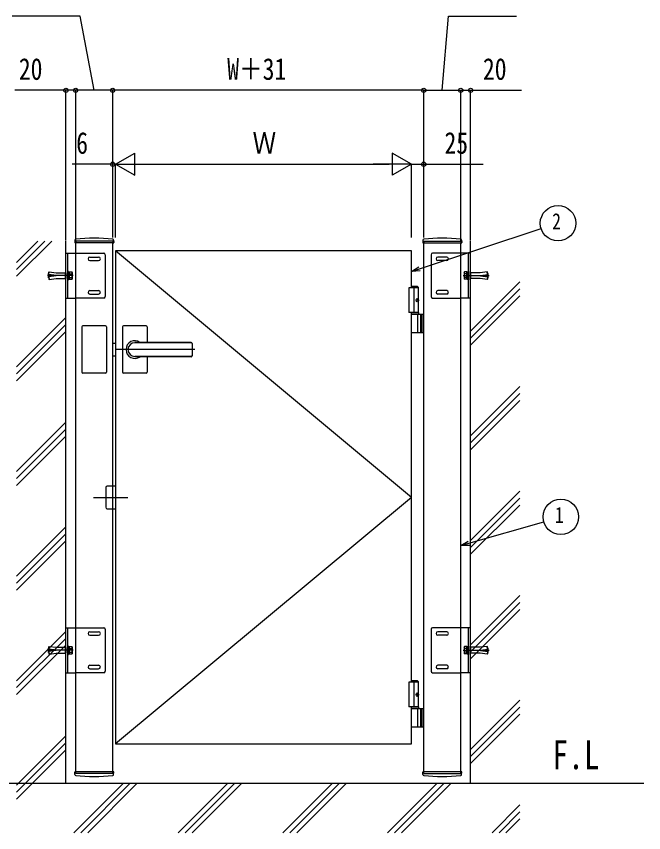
# Model space of a CAD drawing. Units: millimetres, scale not verified. Extents: x -4205 to 4205, y -2970 to 2970.
# Drawn here: x -1205 to 67, y -181 to 1475 of the extents above; entities that cross this region are included whole.
import ezdxf
from ezdxf.enums import TextEntityAlignment as Align

# ---------------------------------------------------------------- set-up
doc = ezdxf.new("R2010")
doc.units = ezdxf.units.MM
doc.header["$LTSCALE"] = 20
for name, color, linetype in [('0-2_USER1', 3, 'Continuous'), ('0-3_YKK_A1', 4, 'Continuous'), ('0-4_YKK_D', 6, 'Continuous')]:
    doc.layers.add(name, color=color, linetype=linetype)
doc.styles.add('ＭＳ ゴシック', font='')
doc.styles.get('ＭＳ ゴシック').set_extended_font_data('MS Gothic')

msp = doc.modelspace()

# ---------------------------------------------------------------- linework, layer by layer
at = {"layer": '0-3_YKK_A1'}
for p, q in [((-1204.98, 975.87), (-1161.85, 1019)), ((-1204.98, 961.73), (-1147.71, 1019)), ((-1204.98, 947.58), (-1133.56, 1019)), ((-1104.98, -81), (-1104.98, 1019)), ((-1086.82, 1020.9), (-1087.08, 1016.03)), ((-1008.38, 1015.5), (-1086.58, 1015.5)), ((-1084.98, -61), (-1084.98, 1015.5)), ((-1009.98, 1019), (-1009.98, 1015.5)), ((-1009.98, -61), (-1009.98, 1015.5)), ((-1008.14, 1020.9), (-1007.88, 1016.03)), ((-380.82, 1020.9), (-381.08, 1016.03)), ((-380.58, 1015.5), (-302.38, 1015.5)), ((-378.98, 1019), (-378.98, 1015.5)), ((-378.98, -61), (-378.98, 1015.5)), ((-303.98, -61), (-303.98, 1015.5)), ((-302.14, 1020.9), (-301.88, 1016.03)), ((-283.98, -81), (-283.98, 1019)), ((-1104.98, 903.5), (-1104.98, 994.5)), ((-1104.98, 994.5), (-1084.98, 994.5)), ((-1100.98, 903.5), (-1100.98, 994.5)), ((-1084.98, 994.5), (-1027.98, 994.5)), ((-1003.98, 999), (-1003.98, -1)), ((-403.98, 999), (-1003.98, 999)), ((-403.98, 499), (-1003.98, 999)), ((-403.98, 924), (-403.98, 999)), ((-303.98, 994.5), (-360.98, 994.5)), ((-283.98, 994.5), (-303.98, 994.5)), ((-287.98, 903.5), (-287.98, 994.5)), ((-283.98, 903.5), (-283.98, 994.5)), ((-1056.48, 986.5), (-1038.48, 986.5)), ((-1056.48, 979.5), (-1038.48, 979.5)), ((-1024.98, 991.5), (-1024.98, 906.5)), ((-363.98, 991.5), (-363.98, 906.5)), ((-332.48, 986.5), (-350.48, 986.5)), ((-332.48, 979.5), (-350.48, 979.5)), ((-1089.88, 949), (-1142.29, 949)), ((-1140.48, 953), (-1139.98, 953.5)), ((-1140.48, 945), (-1140.48, 953)), ((-1139.98, 944.5), (-1140.48, 945)), ((-1139.98, 944.5), (-1139.98, 953.5)), ((-1139.98, 953.5), (-1139.61, 953.46)), ((-1139.98, 944.5), (-1139.61, 944.54)), ((-1139.87, 951.31), (-1139.27, 956.25)), ((-1124.98, 949.5), (-1139.87, 951.31)), ((-1124.98, 948.5), (-1139.87, 946.69)), ((-1139.87, 946.69), (-1139.27, 941.75)), ((-1139.37, 951.25), (-1138.71, 956.69)), ((-1139.37, 946.75), (-1138.71, 941.31)), ((-1139.27, 956.25), (-1138.71, 956.69)), ((-1138.71, 956.71), (-1124.65, 955)), ((-1124.98, 949.5), (-1124.98, 948.5)), ((-1124.65, 955), (-1105.48, 955)), ((-1105.48, 943), (-1105.48, 955)), ((-1104.98, 954.5), (-1105.48, 955)), ((-1104.98, 954.5), (-1104.98, 943.5)), ((-1097.38, 956.25), (-1099.38, 956.25)), ((-1097.38, 952.75), (-1092.46, 952.75)), ((-1097.38, 945.25), (-1092.46, 945.25)), ((-1091.88, 955.5), (-1092.46, 956.51)), ((-1091.88, 955.5), (-1091.88, 942.5)), ((-299.08, 949), (-246.67, 949)), ((-297.08, 955.5), (-296.5, 956.51)), ((-297.08, 955.5), (-297.08, 942.5)), ((-291.58, 952.75), (-296.5, 952.75)), ((-291.58, 945.25), (-296.5, 945.25)), ((-291.58, 956.25), (-289.58, 956.25)), ((-283.98, 954.5), (-283.48, 955)), ((-283.98, 954.5), (-283.98, 943.5)), ((-264.31, 955), (-283.48, 955)), ((-283.48, 943), (-283.48, 955)), ((-250.25, 956.71), (-264.31, 955)), ((-263.98, 949.5), (-249.09, 951.31)), ((-263.98, 949.5), (-263.98, 948.5)), ((-263.98, 948.5), (-249.09, 946.69)), ((-249.69, 956.25), (-250.25, 956.69)), ((-249.59, 951.25), (-250.25, 956.69)), ((-249.59, 946.75), (-250.25, 941.31)), ((-249.09, 951.31), (-249.69, 956.25)), ((-249.09, 946.69), (-249.69, 941.75)), ((-248.98, 953.5), (-249.35, 953.46)), ((-248.98, 944.5), (-249.35, 944.54)), ((-248.48, 953), (-248.98, 953.5)), ((-248.98, 944.5), (-248.98, 953.5)), ((-248.98, 944.5), (-248.48, 945)), ((-248.48, 945), (-248.48, 953)), ((-1139.27, 941.75), (-1138.71, 941.31)), ((-1104.98, 943.5), (-1105.48, 943)), ((-1097.38, 941.49), (-1092.46, 941.49)), ((-1091.88, 942.5), (-1092.46, 941.49)), ((-297.08, 942.5), (-296.5, 941.49)), ((-291.58, 941.49), (-296.5, 941.49)), ((-283.98, 943.5), (-283.48, 943)), ((-283.98, 836.21), (-183.98, 936.21)), ((-249.69, 941.75), (-250.25, 941.31)), ((-1056.48, 918.5), (-1038.48, 918.5)), ((-1056.48, 911.5), (-1038.48, 911.5)), ((-391.48, 927), (-403.98, 927)), ((-389.48, 925), (-403.98, 925)), ((-398.98, 924), (-398.98, 874)), ((-391.48, 927), (-389.48, 925)), ((-389.48, 874), (-389.48, 925)), ((-332.48, 918.5), (-350.48, 918.5)), ((-332.48, 911.5), (-350.48, 911.5)), ((-283.98, 822.07), (-183.98, 922.07)), ((-1104.98, 903.5), (-1084.98, 903.5)), ((-1027.98, 903.5), (-1084.98, 903.5)), ((-391.79, 899.42), (-391.2, 899.42)), ((-391.79, 898.58), (-391.2, 898.58)), ((-390.78, 901.1), (-390.18, 901.1)), ((-390.78, 896.9), (-390.18, 896.9)), ((-360.98, 903.5), (-303.98, 903.5)), ((-283.98, 903.5), (-303.98, 903.5)), ((-283.98, 807.92), (-183.98, 907.92)), ((-1204.98, 763.74), (-1104.98, 863.74)), ((-389.48, 874), (-408.98, 874)), ((-403.98, 124), (-403.98, 874)), ((-389.48, 874), (-403.98, 874)), ((-389.48, 871), (-403.98, 871)), ((-403.98, 871), (-378.98, 871)), ((-391.17, 834.5), (-391.17, 869.5)), ((-389.48, 874), (-389.48, 871)), ((-385.48, 871), (-385.48, 833)), ((-382.98, 871), (-382.98, 833)), ((-1204.98, 749.59), (-1104.98, 849.59)), ((-1072.48, 845), (-1072.48, 753)), ((-1024.48, 847), (-1070.48, 847)), ((-1022.48, 845), (-1022.48, 753)), ((-989.98, 845), (-989.98, 799)), ((-941.98, 847), (-987.98, 847)), ((-939.98, 845), (-939.98, 813.5)), ((-1204.98, 735.45), (-1104.98, 835.45)), ((-378.98, 833), (-403.98, 833)), ((-1009.98, 812), (-1003.98, 812)), ((-850.98, 813.5), (-964.98, 813.5)), ((-850.98, 813), (-964.98, 813)), ((-848.98, 811.5), (-848.98, 786.5)), ((-843.72, 799), (-1003.98, 799)), ((-989.98, 799), (-989.98, 753)), ((-1009.98, 786), (-1003.98, 786)), ((-850.98, 785), (-964.98, 785)), ((-850.98, 784.5), (-964.98, 784.5)), ((-939.98, 784.5), (-939.98, 753)), ((-1024.48, 751), (-1070.48, 751)), ((-941.98, 751), (-987.98, 751)), ((-283.98, 624.08), (-183.98, 724.08)), ((-283.98, 609.93), (-183.98, 709.93)), ((-283.98, 595.79), (-183.98, 695.79)), ((-1204.98, 551.6), (-1104.98, 651.6)), ((-1204.98, 537.46), (-1104.98, 637.46)), ((-1204.98, 523.32), (-1104.98, 623.32)), ((-1023.98, 519), (-1023.98, 479)), ((-1003.98, 522), (-1020.98, 522)), ((-1048.98, 499), (-978.98, 499)), ((-403.98, 499), (-1003.98, -1)), ((-283.98, 411.94), (-183.98, 511.94)), ((-283.98, 397.8), (-183.98, 497.8)), ((-283.98, 383.66), (-183.98, 483.66)), ((-1020.98, 476), (-1003.98, 476)), ((-1204.98, 339.47), (-1104.98, 439.47)), ((-1204.98, 325.33), (-1104.98, 425.33)), ((-1204.98, 311.19), (-1104.98, 411.19)), ((-283.98, 199.81), (-183.98, 299.81)), ((-283.98, 185.67), (-183.98, 285.67)), ((-283.98, 171.53), (-183.98, 271.53)), ((-1104.98, 143.5), (-1104.98, 234.5)), ((-1104.98, 234.5), (-1084.98, 234.5)), ((-1100.98, 143.5), (-1100.98, 234.5)), ((-1084.98, 234.5), (-1027.98, 234.5)), ((-303.98, 234.5), (-360.98, 234.5)), ((-283.98, 234.5), (-303.98, 234.5)), ((-287.98, 143.5), (-287.98, 234.5)), ((-283.98, 143.5), (-283.98, 234.5)), ((-1204.98, 127.34), (-1104.98, 227.34)), ((-1056.48, 226.5), (-1038.48, 226.5)), ((-1056.48, 219.5), (-1038.48, 219.5)), ((-1024.98, 231.5), (-1024.98, 146.5)), ((-363.98, 231.5), (-363.98, 146.5)), ((-332.48, 226.5), (-350.48, 226.5)), ((-332.48, 219.5), (-350.48, 219.5)), ((-1204.98, 113.2), (-1104.98, 213.2)), ((-1204.98, 99.06), (-1104.98, 199.06)), ((-1089.88, 189), (-1142.29, 189)), ((-1140.48, 193), (-1139.98, 193.5)), ((-1140.48, 185), (-1140.48, 193)), ((-1139.98, 184.5), (-1140.48, 185)), ((-1139.98, 184.5), (-1139.98, 193.5)), ((-1139.98, 193.5), (-1139.61, 193.46)), ((-1139.98, 184.5), (-1139.61, 184.54)), ((-1139.87, 191.31), (-1139.27, 196.25)), ((-1124.98, 189.5), (-1139.87, 191.31)), ((-1124.98, 188.5), (-1139.87, 186.69)), ((-1139.87, 186.69), (-1139.27, 181.75)), ((-1139.37, 191.25), (-1138.71, 196.69)), ((-1139.37, 186.75), (-1138.71, 181.31)), ((-1139.27, 196.25), (-1138.71, 196.69)), ((-1138.71, 196.71), (-1124.65, 195)), ((-1124.98, 189.5), (-1124.98, 188.5)), ((-1124.65, 195), (-1105.48, 195)), ((-1105.48, 183), (-1105.48, 195)), ((-1104.98, 194.5), (-1105.48, 195)), ((-1104.98, 183.5), (-1105.48, 183)), ((-1104.98, 194.5), (-1104.98, 183.5)), ((-1097.38, 196.25), (-1099.38, 196.25)), ((-1097.38, 192.75), (-1092.46, 192.75)), ((-1097.38, 185.25), (-1092.46, 185.25)), ((-1091.88, 195.5), (-1092.46, 196.51)), ((-1091.88, 182.5), (-1092.46, 181.49)), ((-1091.88, 195.5), (-1091.88, 182.5)), ((-299.08, 189), (-246.67, 189)), ((-297.08, 195.5), (-296.5, 196.51)), ((-297.08, 195.5), (-297.08, 182.5)), ((-297.08, 182.5), (-296.5, 181.49)), ((-291.58, 192.75), (-296.5, 192.75)), ((-291.58, 185.25), (-296.5, 185.25)), ((-291.58, 196.25), (-289.58, 196.25)), ((-283.98, 194.5), (-283.48, 195)), ((-283.98, 194.5), (-283.98, 183.5)), ((-283.98, 183.5), (-283.48, 183)), ((-264.31, 195), (-283.48, 195)), ((-283.48, 183), (-283.48, 195)), ((-250.25, 196.71), (-264.31, 195)), ((-263.98, 189.5), (-249.09, 191.31)), ((-263.98, 189.5), (-263.98, 188.5)), ((-263.98, 188.5), (-249.09, 186.69)), ((-249.69, 196.25), (-250.25, 196.69)), ((-249.59, 191.25), (-250.25, 196.69)), ((-249.59, 186.75), (-250.25, 181.31)), ((-249.09, 191.31), (-249.69, 196.25)), ((-249.09, 186.69), (-249.69, 181.75)), ((-248.98, 193.5), (-249.35, 193.46)), ((-248.98, 184.5), (-249.35, 184.54)), ((-248.48, 193), (-248.98, 193.5)), ((-248.98, 184.5), (-248.98, 193.5)), ((-248.98, 184.5), (-248.48, 185)), ((-248.48, 185), (-248.48, 193)), ((-1139.27, 181.75), (-1138.71, 181.31)), ((-1097.38, 181.49), (-1092.46, 181.49)), ((-291.58, 181.49), (-296.5, 181.49)), ((-249.69, 181.75), (-250.25, 181.31)), ((-1056.48, 158.5), (-1038.48, 158.5)), ((-1056.48, 151.5), (-1038.48, 151.5)), ((-332.48, 158.5), (-350.48, 158.5)), ((-332.48, 151.5), (-350.48, 151.5)), ((-1104.98, 143.5), (-1084.98, 143.5)), ((-1027.98, 143.5), (-1084.98, 143.5)), ((-360.98, 143.5), (-303.98, 143.5)), ((-283.98, 143.5), (-303.98, 143.5)), ((-391.48, 127), (-403.98, 127)), ((-389.48, 125), (-403.98, 125)), ((-398.98, 124), (-398.98, 74)), ((-391.48, 127), (-389.48, 125)), ((-389.48, 74), (-389.48, 125)), ((-391.79, 99.42), (-391.2, 99.42)), ((-390.78, 101.1), (-390.18, 101.1)), ((-391.79, 98.58), (-391.2, 98.58)), ((-390.78, 96.9), (-390.18, 96.9)), ((-283.98, -12.32), (-183.98, 87.68)), ((-389.48, 74), (-408.98, 74)), ((-389.48, 74), (-403.98, 74)), ((-389.48, 71), (-403.98, 71)), ((-403.98, 71), (-378.98, 71)), ((-391.17, 34.5), (-391.17, 69.5)), ((-389.48, 74), (-389.48, 71)), ((-385.48, 71), (-385.48, 33)), ((-382.98, 71), (-382.98, 33)), ((-283.98, -26.46), (-183.98, 73.54)), ((-283.98, -40.6), (-183.98, 59.4)), ((-378.98, 33), (-403.98, 33)), ((-1204.98, -84.79), (-1104.98, 15.21)), ((-1204.98, -98.93), (-1104.98, 1.07)), ((-1204.98, -113.08), (-1104.98, -13.08)), ((-1086.82, -62.9), (-1087.08, -58.03)), ((-1008.38, -57.5), (-1086.58, -57.5)), ((-1009.98, -61), (-1084.98, -61)), ((-1008.14, -62.9), (-1007.88, -58.03)), ((-380.82, -62.9), (-381.08, -58.03)), ((-302.38, -57.5), (-380.58, -57.5)), ((-378.98, -61), (-303.98, -61)), ((-302.14, -62.9), (-301.88, -58.03)), ((67.06, -81), (-1864.46, -81)), ((-1089.06, -181), (-989.06, -81)), ((-1074.91, -181), (-974.91, -81)), ((-1060.77, -181), (-960.77, -81)), ((-876.92, -181), (-776.92, -81)), ((-862.78, -181), (-762.78, -81)), ((-848.64, -181), (-748.64, -81)), ((-664.79, -181), (-564.79, -81)), ((-650.65, -181), (-550.65, -81)), ((-636.51, -181), (-536.51, -81)), ((-452.66, -181), (-352.66, -81)), ((-438.52, -181), (-338.52, -81)), ((-424.38, -181), (-324.38, -81)), ((-240.53, -181), (-183.98, -124.45)), ((-226.39, -181), (-183.98, -138.59)), ((-212.24, -181), (-183.98, -152.74))]:
    msp.add_line(p, q, dxfattribs=at)
for points in [[(-1009.98, 1019), (-1084.98, 1019), (-1084.98, 1015.5)], [(-378.98, 1019), (-303.98, 1019), (-303.98, 1015.5)], [(-1099.38, 941.75), (-1097.38, 941.75), (-1097.38, 956.25)], [(-1097.38, 941.49), (-1097.38, 956.51), (-1092.46, 956.51)], [(-291.58, 941.49), (-291.58, 956.51), (-296.5, 956.51)], [(-289.58, 941.75), (-291.58, 941.75), (-291.58, 956.25)], [(-1138.71, 941.29), (-1124.65, 943), (-1105.48, 943)], [(-250.25, 941.29), (-264.31, 943), (-283.48, 943)], [(-389.48, 924), (-408.98, 924), (-408.98, 874)], [(-391.2, 899.42), (-391.09, 899.44), (-390.98, 899.48), (-390.88, 899.56), (-390.79, 899.67), (-390.72, 899.79), (-390.68, 899.94), (-390.66, 900.1), (-390.66, 900.26)], [(-390.66, 897.74), (-390.66, 897.9), (-390.68, 898.06), (-390.72, 898.21), (-390.79, 898.33), (-390.88, 898.44), (-390.98, 898.52), (-391.09, 898.56), (-391.2, 898.58)], [(-390.07, 900.26), (-390.04, 900.1), (-390, 899.94), (-389.93, 899.79), (-389.85, 899.67), (-389.75, 899.56), (-389.69, 899.51)], [(-389.69, 898.49), (-389.75, 898.44), (-389.85, 898.33), (-389.93, 898.21), (-390, 898.06), (-390.04, 897.9), (-390.07, 897.74)], [(-1138.71, 181.29), (-1124.65, 183), (-1105.48, 183)], [(-1099.38, 181.75), (-1097.38, 181.75), (-1097.38, 196.25)], [(-1097.38, 181.49), (-1097.38, 196.51), (-1092.46, 196.51)], [(-291.58, 181.49), (-291.58, 196.51), (-296.5, 196.51)], [(-289.58, 181.75), (-291.58, 181.75), (-291.58, 196.25)], [(-250.25, 181.29), (-264.31, 183), (-283.48, 183)], [(-389.48, 124), (-408.98, 124), (-408.98, 74)], [(-391.2, 99.42), (-391.09, 99.44), (-390.98, 99.48), (-390.88, 99.56), (-390.79, 99.67), (-390.72, 99.79), (-390.68, 99.94), (-390.66, 100.1), (-390.66, 100.26)], [(-390.07, 100.26), (-390.04, 100.1), (-390, 99.94), (-389.93, 99.79), (-389.85, 99.67), (-389.75, 99.56), (-389.69, 99.51)], [(-390.66, 97.74), (-390.66, 97.9), (-390.68, 98.06), (-390.72, 98.21), (-390.79, 98.33), (-390.88, 98.44), (-390.98, 98.52), (-391.09, 98.56), (-391.2, 98.58)], [(-389.69, 98.49), (-389.75, 98.44), (-389.85, 98.33), (-389.93, 98.21), (-390, 98.06), (-390.04, 97.9), (-390.07, 97.74)], [(-1003.98, -1), (-403.98, -1), (-403.98, 74)]]:
    msp.add_lwpolyline(points, dxfattribs=at)
for points in [[(-1100.98, 957.5), (-1100.98, 940.5), (-1099.38, 940.5), (-1099.38, 957.5)], [(-287.98, 957.5), (-287.98, 940.5), (-289.58, 940.5), (-289.58, 957.5)], [(-1100.98, 197.5), (-1100.98, 180.5), (-1099.38, 180.5), (-1099.38, 197.5)], [(-287.98, 197.5), (-287.98, 180.5), (-289.58, 180.5), (-289.58, 197.5)]]:
    msp.add_lwpolyline(points, close=True, dxfattribs=at)
for centre, radius, start, end in [((-1086.58, 1016), 0.5, 177, 270), ((-1084.83, 1020.8), 2, 96.74435, 177), ((-1047.48, 705), 320, 83.25565, 96.74435), ((-1010.13, 1020.8), 2, 3, 83.25565), ((-1008.38, 1016), 0.5, 270, 3), ((-380.58, 1016), 0.5, 177, 270), ((-378.83, 1020.8), 2, 96.74435, 177), ((-341.48, 705), 320, 83.25565, 96.74435), ((-304.13, 1020.8), 2, 3, 83.25565), ((-302.38, 1016), 0.5, 270, 3), ((-1027.98, 991.5), 3, 0, 90), ((-360.98, 991.5), 3, 90, 180), ((-1056.48, 983), 3.5, 90, 270), ((-1038.48, 983), 3.5, 270, 90), ((-350.48, 983), 3.5, 90, 270), ((-332.48, 983), 3.5, 270, 90), ((-1095.2, 954.63), 3.32, 325.61575, 34.38425), ((-1104.3, 949), 12.42, 342.41205, 17.58795), ((-1095.2, 943.37), 3.32, 325.61575, 34.38425), ((-293.76, 954.63), 3.32, 145.61575, 214.38425), ((-284.66, 949), 12.42, 162.41205, 197.58795), ((-293.76, 943.37), 3.32, 145.61575, 214.38425), ((-1056.48, 915), 3.5, 90, 270), ((-1038.48, 915), 3.5, 270, 90), ((-350.48, 915), 3.5, 90, 270), ((-332.48, 915), 3.5, 270, 90), ((-1027.98, 906.5), 3, 270, 0), ((-360.98, 906.5), 3, 180, 270), ((-392.67, 869.5), 1.5, 0, 90), ((-1070.48, 845), 2, 90, 180), ((-1024.48, 845), 2, 0, 90), ((-987.98, 845), 2, 90, 180), ((-941.98, 845), 2, 0, 90), ((-392.67, 834.5), 1.5, 270, 0), ((-964.98, 799), 18, 53.66394, 180.00366), ((-964.98, 799), 14, 90, 270), ((-850.98, 811.5), 2, 0, 90), ((-850.98, 811), 2, 0, 90), ((-964.98, 799), 18, 180.00366, 306.33606), ((-850.98, 787), 2, 270, 0), ((-850.98, 786.5), 2, 270, 0), ((-1070.48, 753), 2, 180, 270), ((-1024.48, 753), 2, 270, 0), ((-987.98, 753), 2, 180, 270), ((-941.98, 753), 2, 270, 0), ((-1020.98, 519), 3, 90, 180), ((-1020.98, 479), 3, 180, 270), ((-1027.98, 231.5), 3, 0, 90), ((-360.98, 231.5), 3, 90, 180), ((-1056.48, 223), 3.5, 90, 270), ((-1038.48, 223), 3.5, 270, 90), ((-350.48, 223), 3.5, 90, 270), ((-332.48, 223), 3.5, 270, 90), ((-1095.2, 194.63), 3.32, 325.61575, 34.38425), ((-1104.3, 189), 12.42, 342.41205, 17.58795), ((-1095.2, 183.37), 3.32, 325.61575, 34.38425), ((-293.76, 194.63), 3.32, 145.61575, 214.38425), ((-284.66, 189), 12.42, 162.41205, 197.58795), ((-293.76, 183.37), 3.32, 145.61575, 214.38425), ((-1056.48, 155), 3.5, 90, 270), ((-1038.48, 155), 3.5, 270, 90), ((-350.48, 155), 3.5, 90, 270), ((-332.48, 155), 3.5, 270, 90), ((-1027.98, 146.5), 3, 270, 0), ((-360.98, 146.5), 3, 180, 270), ((-392.67, 69.5), 1.5, 0, 90), ((-392.67, 34.5), 1.5, 270, 0), ((-1086.58, -58), 0.5, 90, 183), ((-1084.83, -62.8), 2, 183, 263.25565), ((-1047.48, 253), 320, 263.25565, 276.74435), ((-1010.13, -62.8), 2, 276.74435, 357), ((-1008.38, -58), 0.5, 357, 90), ((-380.58, -58), 0.5, 90, 183), ((-378.83, -62.8), 2, 183, 263.25565), ((-341.48, 253), 320, 263.25565, 276.74435), ((-304.13, -62.8), 2, 276.74435, 357), ((-302.38, -58), 0.5, 357, 90)]:
    msp.add_arc(centre, radius, start, end, dxfattribs=at)
for centre in [(-392.14, 899), (-392.14, 99)]:
    msp.add_ellipse(centre, major_axis=(0, -3.5), ratio=0.707107, dxfattribs=at)
for centre, start_param, end_param in [((-398.15, 899), 4.6657054, 4.7590726), ((-396.96, 899), 4.8528504, 4.9478932), ((-396.96, 899), 4.4768847, 4.5719276), ((-396.37, 899), 4.8528504, 4.9478932), ((-396.37, 899), 4.4768847, 4.5719276), ((-398.15, 99), 4.6657054, 4.7590726), ((-396.96, 99), 4.8528504, 4.9478932), ((-396.37, 99), 4.8528504, 4.9478932), ((-396.96, 99), 4.4768847, 4.5719276), ((-396.37, 99), 4.4768847, 4.5719276)]:
    msp.add_ellipse(centre, major_axis=(0, 9), ratio=0.707107, start_param=start_param, end_param=end_param, dxfattribs=at)
at = {"layer": '0-4_YKK_D'}
for p, q in [((-1104.98, 1020), (-1104.98, 1326)), ((-1084.98, 1026.12), (-1084.98, 1326)), ((-1084.98, 1020), (-1084.98, 1326)), ((-1009.98, 1325), (-1084.98, 1325)), ((-1009.98, 1026.12), (-1009.98, 1326)), ((-1009.98, 1026.12), (-1009.98, 1326)), ((-378.98, 1325), (-1009.98, 1325)), ((-378.98, 1026.12), (-378.98, 1326)), ((-378.98, 1026.12), (-378.98, 1326)), ((-378.98, 1325), (-303.98, 1325)), ((-303.98, 1026.12), (-303.98, 1326)), ((-303.98, 1020), (-303.98, 1326)), ((-283.98, 1020), (-283.98, 1326)), ((-1003.98, 1175), (-965.01, 1197.5)), ((-965.01, 1152.5), (-965.01, 1197.5)), ((-403.98, 1175), (-442.95, 1197.5)), ((-442.95, 1197.5), (-442.95, 1152.5)), ((-1009.98, 1026.12), (-1009.98, 1176)), ((-1003.98, 1026.12), (-1003.98, 1176)), ((-1003.98, 1026.12), (-1003.98, 1176)), ((-403.98, 1026.12), (-403.98, 1176)), ((-403.98, 1026.12), (-403.98, 1176)), ((-378.98, 1026.12), (-378.98, 1176)), ((-1009.98, 1175), (-1091.98, 1175)), ((-1003.98, 1175), (-1009.98, 1175)), ((-1003.98, 1175), (-986.98, 1175)), ((-1003.98, 1175), (-965.01, 1152.5)), ((-1003.98, 1175), (-926.04, 1175)), ((-958.98, 1175), (-448.98, 1175)), ((-403.98, 1175), (-481.92, 1175)), ((-403.98, 1175), (-442.95, 1152.5)), ((-1105.98, -81), (-1805.98, -81)), ((-1105.98, -81), (-1505.98, -81))]:
    msp.add_line(p, q, dxfattribs=at)
for points in [[(-1047.48, 1325), (-1076.25, 1475), (-1213.85, 1475)], [(-341.48, 1325), (-328.58, 1475), (-190.98, 1475)], [(-1084.98, 1325), (-1104.98, 1325), (-1208.38, 1325)], [(-303.98, 1325), (-283.98, 1325), (-180.58, 1325)], [(-403.98, 1175), (-378.98, 1175), (-258.58, 1175)], [(-403.98, 957.41), (-387.84, 962.74), (-140.94, 1044.34)], [(-386.41, 958.42), (-403.98, 957.41), (-389.27, 967.07)], [(-303.98, 401.26), (-287.64, 405.95), (-135.59, 449.62)], [(-286.38, 401.57), (-303.98, 401.26), (-288.9, 410.33)]]:
    msp.add_lwpolyline(points, dxfattribs=at)
for centre, radius in [((-1104.98, 1325), 4.25), ((-1084.98, 1325), 4.25), ((-1084.98, 1325), 4.25), ((-1009.98, 1325), 4.25), ((-1009.98, 1325), 4.25), ((-378.98, 1325), 4.25), ((-378.98, 1325), 4.25), ((-303.98, 1325), 4.25), ((-303.98, 1325), 4.25), ((-283.98, 1325), 4.25), ((-1009.98, 1175), 4.25), ((-378.98, 1175), 4.25), ((-106.63, 1055.26), 36), ((-100.99, 459.56), 36)]:
    msp.add_circle(centre, radius, dxfattribs=at)

# ---------------------------------------------------------------- texts
at = {"layer": '0-2_USER1', "style": 'ＭＳ ゴシック', "width": 0.8}
msp.add_text('F.L', height=58.65, dxfattribs=at).set_placement((-118.17, -69.78), align=Align.BOTTOM_LEFT)
at = {"layer": '0-4_YKK_D', "style": 'ＭＳ ゴシック', "width": 0.8}
for s, height, p in [('20', 43.99, (-1200.38, 1333)), ('W＋31', 43.99, (-777.68, 1333)), ('20', 43.99, (-258.98, 1333)), ('6', 43.99, (-1083.98, 1183)), ('Ｗ', 43.99, (-726.38, 1183)), ('25', 43.99, (-336.98, 1183)), ('2', 32.99, (-118.63, 1032.76)), ('1', 32.99, (-112.99, 437.06))]:
    msp.add_text(s, height=height, dxfattribs=at).set_placement(p, align=Align.BOTTOM_LEFT)

doc.saveas('drawing.dxf')
